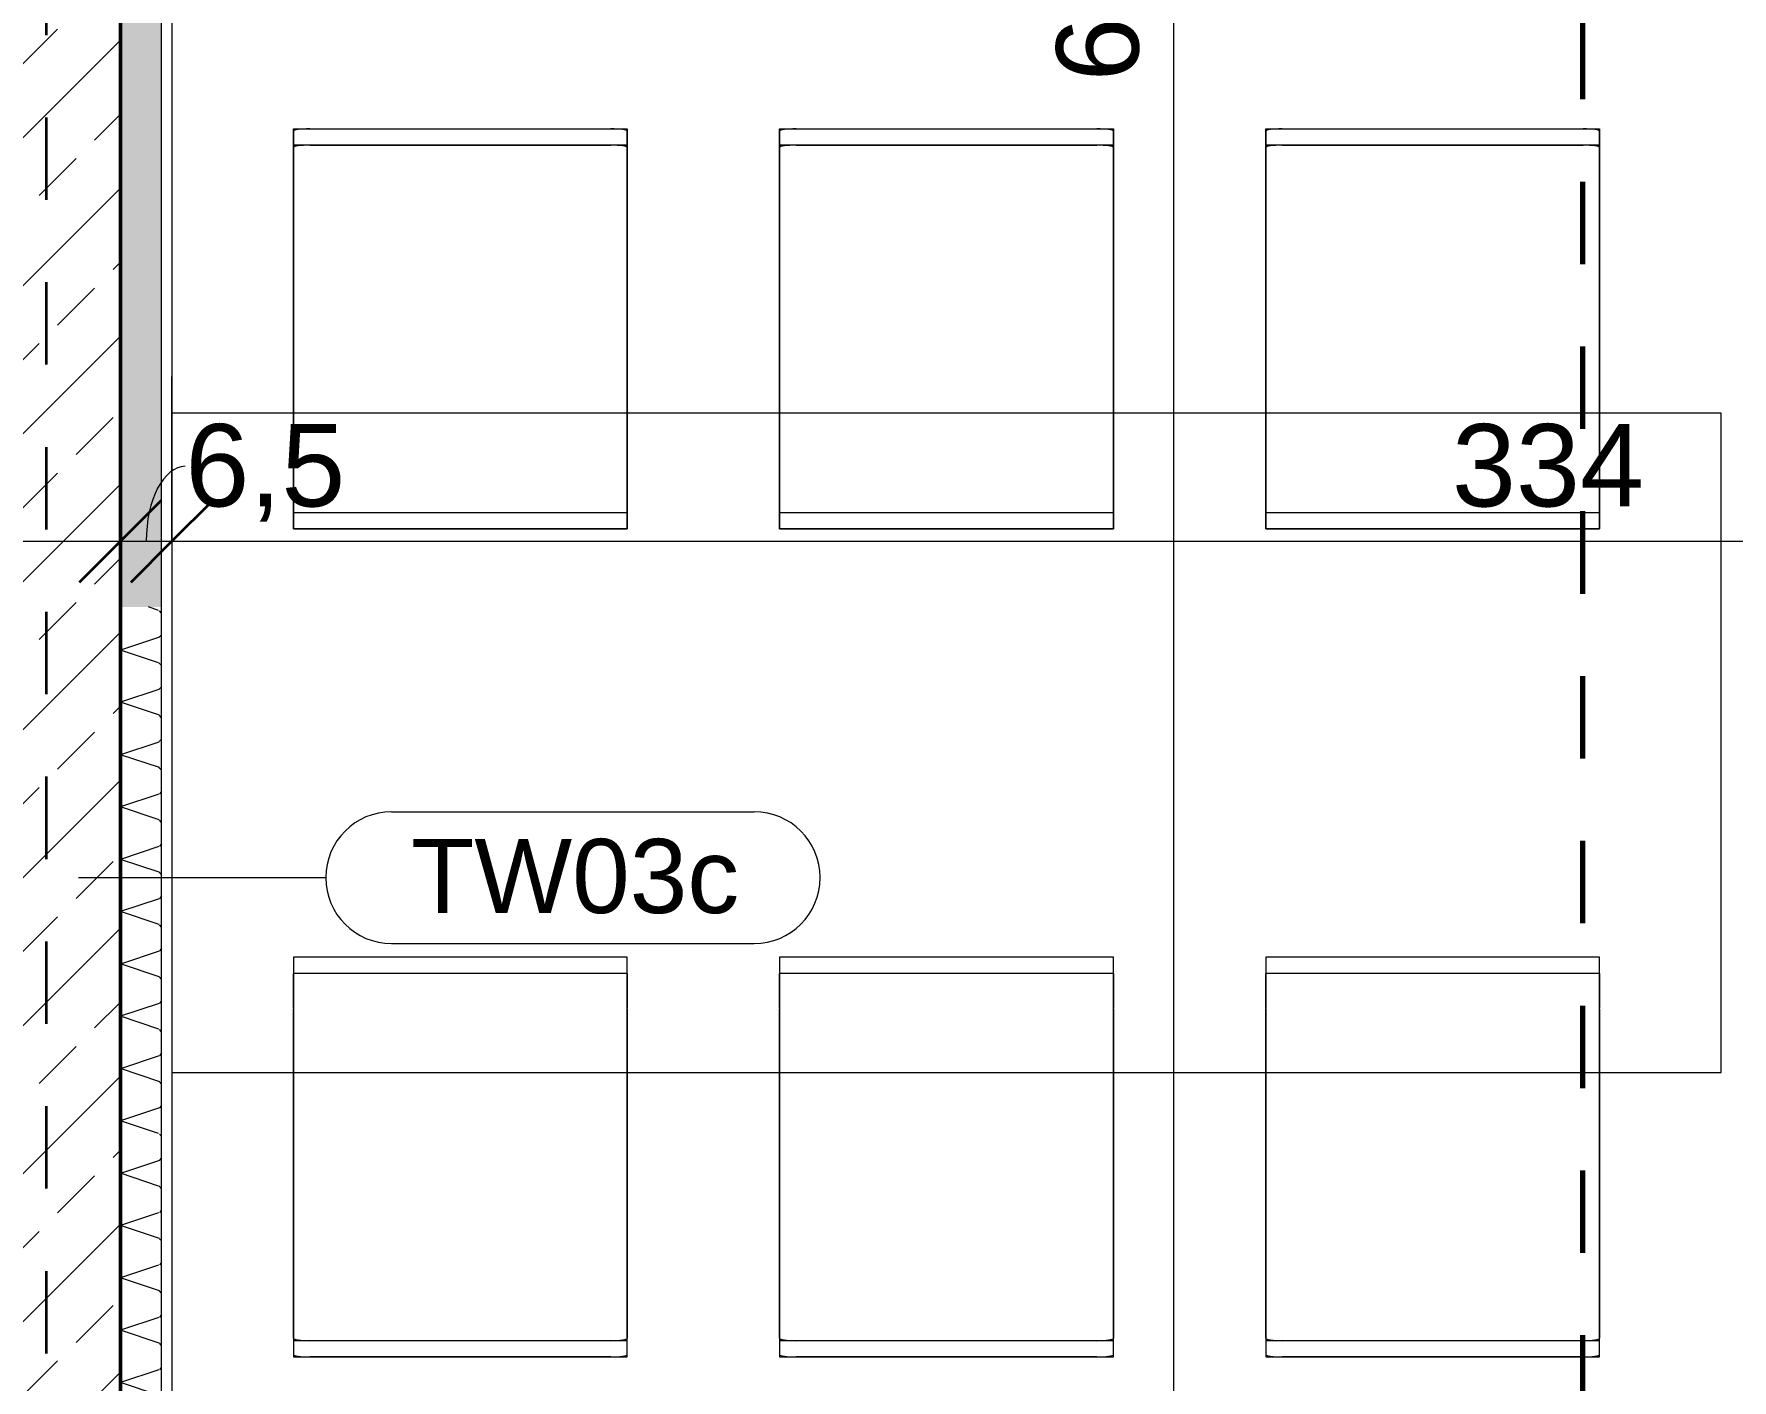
# Model space of a CAD drawing. Header units: metres. Extents: x 3 to 50, y 58.8 to 100.4.
# Drawn here: x 22.153 to 24.214, y 81.697 to 83.331 of the extents above; entities that cross this region are included whole.
import ezdxf

# ---------------------------------------------------------------- set-up
doc = ezdxf.new("R2010")
doc.units = ezdxf.units.M
doc.linetypes.add('Achse', pattern=[0.009, 0.005, -0.002, 0, -0.002])
doc.linetypes.add('Strich Punkt Mittel', pattern=[0.015875, 0.00635, -0.004763, 0, -0.004763])
for name, color, linetype, lineweight in [('A_Bemassung-50_', 4, 'Continuous', 9), ('A_Bemassung_', 4, 'Continuous', 9), ('A_Beschriftung_', 7, 'Continuous', 9), ('A_Moebel', 6, 'Continuous', 13), ('A_Raeume_', 7, 'Continuous', 5), ('A_Raster_', 1, 'Continuous', 9), ('A_Waende', 7, 'Continuous', 13), ('G-ANNO-SYMB_', 111, 'Continuous', 9)]:
    doc.layers.add(name, color=color, linetype=linetype, lineweight=lineweight)
doc.styles.add('Arial_3', font='arial.ttf', dxfattribs={"height": 0.09})
doc.styles.add('Arial_5', font='arial.ttf', dxfattribs={"height": 0.1})
doc.dimstyles.new('WGA-Bemaßung_1', dxfattribs={"dimscale": 0.3048, "dimtxt": 0.102026, "dimasz": 0.328084, "dimexe": 0.246063, "dimexo": 0.0625, "dimgap": 0.04101, "dimtad": 1, "dimdec": 1, "dimlfac": 100, "dimrnd": 0.5, "dimdsep": 46, "dimtxsty": 'Arial_5', "dimblk1": 'OBLIQUE', "dimblk2": 'OBLIQUE', "dimsah": 1, "dimcen": 0.09, "dimdle": 0.246063, "dimazin": 2, "dimtfac": 1, "dimtdec": 4, "dimtix": 1, "dimtmove": 1, "dimatfit": 3, "dimfxl": 0.656168, "dimfxlon": 1, "dimtvp": 1, "dimtolj": 1, "dimtzin": 0, "dimarcsym": 2})
doc.dimstyles.new('WGA-Bemaßung_3', dxfattribs={"dimscale": 0.3048, "dimtxt": 0.102026, "dimasz": 0.328084, "dimexe": 0.246063, "dimexo": 0.0625, "dimgap": 0.04101, "dimtad": 1, "dimdec": 1, "dimlfac": 100, "dimrnd": 0.5, "dimdsep": 46, "dimtxsty": 'Arial_5', "dimblk1": 'OBLIQUE', "dimblk2": 'OBLIQUE', "dimsah": 1, "dimcen": 0.09, "dimdle": 0.246063, "dimazin": 2, "dimtfac": 1, "dimtdec": 4, "dimtix": 1, "dimtmove": 0, "dimatfit": 3, "dimfxl": 0.656168, "dimfxlon": 1, "dimtvp": 1, "dimtolj": 1, "dimtzin": 0, "dimarcsym": 2})

# ---------------------------------------------------------------- blocks, each defined once
blk = doc.blocks.new('Moeb_Esstisch_rechteckig_bear - 188 x 80-V17-263_PP_02OG_BT1')
at = {"layer": 'A_Moebel', "color": 8}
for p, q in [((-1.4191, 0.7452), (-1.4391, 0.7452)), ((-1.4391, 0.7452), (-1.4391, 0.7423)), ((-1.4391, 0.7423), (-1.4391, 0.4)), ((-1.4391, 0.7423), (-1.4391, 0.7225)), ((-1.4391, 0.7423), (-1.4391, 0.6914)), ((-1.0541, 0.7452), (-1.4191, 0.7452)), ((-1.4191, 0.7452), (-1.0541, 0.7452)), ((-1.0341, 0.7452), (-1.0541, 0.7452)), ((-1.0341, 0.7423), (-1.0341, 0.7452)), ((-1.0341, 0.4), (-1.0341, 0.7423)), ((-1.0341, 0.7225), (-1.0341, 0.7423)), ((-1.0341, 0.6914), (-1.0341, 0.7423)), ((-0.8291, 0.7452), (-0.8491, 0.7452)), ((-0.8491, 0.7452), (-0.8491, 0.7423)), ((-0.8491, 0.7423), (-0.8491, 0.4)), ((-0.8491, 0.7423), (-0.8491, 0.7225)), ((-0.8491, 0.7423), (-0.8491, 0.6914)), ((-0.4641, 0.7452), (-0.8291, 0.7452)), ((-0.8291, 0.7452), (-0.4641, 0.7452)), ((-0.4441, 0.7452), (-0.4641, 0.7452)), ((-0.4441, 0.7423), (-0.4441, 0.7452)), ((-0.4441, 0.4), (-0.4441, 0.7423)), ((-0.4441, 0.7225), (-0.4441, 0.7423)), ((-0.4441, 0.6914), (-0.4441, 0.7423)), ((-0.2391, 0.7452), (-0.2591, 0.7452)), ((-0.2591, 0.7452), (-0.2591, 0.7423)), ((-0.2591, 0.7423), (-0.2591, 0.4)), ((-0.2591, 0.7423), (-0.2591, 0.7225)), ((-0.2591, 0.7423), (-0.2591, 0.6914)), ((0.1259, 0.7452), (-0.2391, 0.7452)), ((-0.2391, 0.7452), (0.1259, 0.7452)), ((0.1459, 0.7452), (0.1259, 0.7452)), ((0.1459, 0.7423), (0.1459, 0.7452)), ((0.1459, 0.4), (0.1459, 0.7423)), ((0.1459, 0.7225), (0.1459, 0.7423)), ((0.1459, 0.6914), (0.1459, 0.7423)), ((-1.4391, 0.7255), (-1.4385, 0.7255)), ((-1.4391, 0.6716), (-1.4391, 0.7225)), ((-1.4384, 0.7255), (-1.4365, 0.7255)), ((-1.4364, 0.7255), (-1.4334, 0.7255)), ((-1.4332, 0.7255), (-1.4291, 0.7255)), ((-1.4291, 0.7255), (-1.4243, 0.7255)), ((-1.4242, 0.7255), (-1.4191, 0.7255)), ((-1.4191, 0.7255), (-1.0541, 0.7255)), ((-1.4191, 0.7255), (-1.0541, 0.7255)), ((-1.0541, 0.7255), (-1.0489, 0.7255)), ((-1.0489, 0.7255), (-1.0442, 0.7255)), ((-1.0441, 0.7255), (-1.0401, 0.7255)), ((-1.0399, 0.7255), (-1.037, 0.7255)), ((-1.0367, 0.7255), (-1.035, 0.7255)), ((-1.0347, 0.7255), (-1.0342, 0.7255)), ((-1.0341, 0.7225), (-1.0341, 0.6716)), ((-0.8491, 0.7255), (-0.8485, 0.7255)), ((-0.8491, 0.6716), (-0.8491, 0.7225)), ((-0.8484, 0.7255), (-0.8465, 0.7255)), ((-0.8464, 0.7255), (-0.8434, 0.7255)), ((-0.8432, 0.7255), (-0.8391, 0.7255)), ((-0.8391, 0.7255), (-0.8343, 0.7255)), ((-0.8342, 0.7255), (-0.8291, 0.7255)), ((-0.8291, 0.7255), (-0.4641, 0.7255)), ((-0.8291, 0.7255), (-0.4641, 0.7255)), ((-0.4641, 0.7255), (-0.4589, 0.7255)), ((-0.4589, 0.7255), (-0.4542, 0.7255)), ((-0.4541, 0.7255), (-0.4501, 0.7255)), ((-0.4499, 0.7255), (-0.447, 0.7255)), ((-0.4467, 0.7255), (-0.445, 0.7255)), ((-0.4447, 0.7255), (-0.4442, 0.7255)), ((-0.4441, 0.7225), (-0.4441, 0.6716)), ((-0.2591, 0.7255), (-0.2585, 0.7255)), ((-0.2591, 0.6716), (-0.2591, 0.7225)), ((-0.2584, 0.7255), (-0.2565, 0.7255)), ((-0.2564, 0.7255), (-0.2534, 0.7255)), ((-0.2532, 0.7255), (-0.2491, 0.7255)), ((-0.2491, 0.7255), (-0.2443, 0.7255)), ((-0.2442, 0.7255), (-0.2391, 0.7255)), ((-0.2391, 0.7255), (0.1259, 0.7255)), ((-0.2391, 0.7255), (0.1259, 0.7255)), ((0.1259, 0.7255), (0.1311, 0.7255)), ((0.1311, 0.7255), (0.1358, 0.7255)), ((0.1359, 0.7255), (0.1399, 0.7255)), ((0.1401, 0.7255), (0.143, 0.7255)), ((0.1433, 0.7255), (0.145, 0.7255)), ((0.1453, 0.7255), (0.1458, 0.7255)), ((0.1459, 0.7225), (0.1459, 0.6716)), ((-1.4391, 0.6914), (-1.4391, 0.6868)), ((-1.4391, 0.6868), (-1.4391, 0.6783)), ((-1.0341, 0.6868), (-1.0341, 0.6914)), ((-1.0341, 0.6783), (-1.0341, 0.6868)), ((-0.8491, 0.6914), (-0.8491, 0.6868)), ((-0.8491, 0.6868), (-0.8491, 0.6783)), ((-0.4441, 0.6868), (-0.4441, 0.6914)), ((-0.4441, 0.6783), (-0.4441, 0.6868)), ((-0.2591, 0.6914), (-0.2591, 0.6868)), ((-0.2591, 0.6868), (-0.2591, 0.6783)), ((0.1459, 0.6868), (0.1459, 0.6914)), ((0.1459, 0.6783), (0.1459, 0.6868)), ((-1.4391, 0.6783), (-1.4391, 0.6663)), ((-1.4391, 0.6193), (-1.4391, 0.6716)), ((-1.4391, 0.6663), (-1.4391, 0.6517)), ((-1.0341, 0.6663), (-1.0341, 0.6783)), ((-1.0341, 0.6716), (-1.0341, 0.6193)), ((-1.0341, 0.6517), (-1.0341, 0.6663)), ((-0.8491, 0.6783), (-0.8491, 0.6663)), ((-0.8491, 0.6193), (-0.8491, 0.6716)), ((-0.8491, 0.6663), (-0.8491, 0.6517)), ((-0.4441, 0.6663), (-0.4441, 0.6783)), ((-0.4441, 0.6716), (-0.4441, 0.6193)), ((-0.4441, 0.6517), (-0.4441, 0.6663)), ((-0.2591, 0.6783), (-0.2591, 0.6663)), ((-0.2591, 0.6193), (-0.2591, 0.6716)), ((-0.2591, 0.6663), (-0.2591, 0.6517)), ((0.1459, 0.6663), (0.1459, 0.6783)), ((0.1459, 0.6716), (0.1459, 0.6193)), ((0.1459, 0.6517), (0.1459, 0.6663)), ((-1.4391, 0.6517), (-1.4391, 0.6353)), ((-1.0341, 0.6353), (-1.0341, 0.6517)), ((-0.8491, 0.6517), (-0.8491, 0.6353)), ((-0.4441, 0.6353), (-0.4441, 0.6517)), ((-0.2591, 0.6517), (-0.2591, 0.6353)), ((0.1459, 0.6353), (0.1459, 0.6517)), ((-1.4391, 0.6353), (-1.4391, 0.6181)), ((-1.4391, 0.4), (-1.4391, 0.6193)), ((-1.0341, 0.6181), (-1.0341, 0.6353)), ((-1.0341, 0.6193), (-1.0341, 0.4)), ((-0.8491, 0.6353), (-0.8491, 0.6181)), ((-0.8491, 0.4), (-0.8491, 0.6193)), ((-0.4441, 0.6181), (-0.4441, 0.6353)), ((-0.4441, 0.6193), (-0.4441, 0.4)), ((-0.2591, 0.6353), (-0.2591, 0.6181)), ((-0.2591, 0.4), (-0.2591, 0.6193)), ((0.1459, 0.6181), (0.1459, 0.6353)), ((0.1459, 0.6193), (0.1459, 0.4)), ((-1.4391, 0.6181), (-1.4391, 0.4)), ((-1.0341, 0.4), (-1.0341, 0.6181)), ((-0.8491, 0.6181), (-0.8491, 0.4)), ((-0.4441, 0.4), (-0.4441, 0.6181)), ((-0.2591, 0.6181), (-0.2591, 0.4)), ((0.1459, 0.4), (0.1459, 0.6181)), ((0.2934, 0.4), (-1.5866, 0.4)), ((-1.5866, 0.4), (-1.5866, -0.4)), ((0.2934, 0.4), (-1.5866, 0.4)), ((-1.5866, 0.4), (-1.5866, -0.4)), ((-1.4391, 0.4), (-1.4391, 0.2599)), ((-1.4391, 0.4), (-1.4391, 0.3221)), ((-1.4391, 0.3232), (-1.4391, 0.4)), ((-1.0341, 0.2599), (-1.0341, 0.4)), ((-1.0341, 0.4), (-1.0341, 0.3232)), ((-1.0341, 0.3221), (-1.0341, 0.4)), ((-0.8491, 0.4), (-0.8491, 0.2599)), ((-0.8491, 0.4), (-0.8491, 0.3221)), ((-0.8491, 0.3232), (-0.8491, 0.4)), ((-0.4441, 0.2599), (-0.4441, 0.4)), ((-0.4441, 0.4), (-0.4441, 0.3232)), ((-0.4441, 0.3221), (-0.4441, 0.4)), ((-0.2591, 0.4), (-0.2591, 0.2599)), ((-0.2591, 0.4), (-0.2591, 0.3221)), ((-0.2591, 0.3232), (-0.2591, 0.4)), ((0.1459, 0.2599), (0.1459, 0.4)), ((0.1459, 0.4), (0.1459, 0.3232)), ((0.1459, 0.3221), (0.1459, 0.4)), ((-1.4391, 0.3232), (-1.4391, 0.2599)), ((-1.4391, 0.3117), (-1.4391, 0.3221)), ((-1.4391, 0.3018), (-1.4391, 0.3117)), ((-1.0341, 0.2599), (-1.0341, 0.3232)), ((-1.0341, 0.3221), (-1.0341, 0.3117)), ((-1.0341, 0.3117), (-1.0341, 0.3018)), ((-0.8491, 0.3232), (-0.8491, 0.2599)), ((-0.8491, 0.3117), (-0.8491, 0.3221)), ((-0.8491, 0.3018), (-0.8491, 0.3117)), ((-0.4441, 0.2599), (-0.4441, 0.3232)), ((-0.4441, 0.3221), (-0.4441, 0.3117)), ((-0.4441, 0.3117), (-0.4441, 0.3018)), ((-0.2591, 0.3232), (-0.2591, 0.2599)), ((-0.2591, 0.3117), (-0.2591, 0.3221)), ((-0.2591, 0.3018), (-0.2591, 0.3117)), ((0.1459, 0.2599), (0.1459, 0.3232)), ((0.1459, 0.3221), (0.1459, 0.3117)), ((0.1459, 0.3117), (0.1459, 0.3018)), ((-1.4391, 0.2932), (-1.4391, 0.3018)), ((-1.4391, 0.2863), (-1.4391, 0.2928)), ((-1.0341, 0.3018), (-1.0341, 0.2932)), ((-1.0341, 0.2928), (-1.0341, 0.2863)), ((-0.8491, 0.2932), (-0.8491, 0.3018)), ((-0.8491, 0.2863), (-0.8491, 0.2928)), ((-0.4441, 0.3018), (-0.4441, 0.2932)), ((-0.4441, 0.2928), (-0.4441, 0.2863)), ((-0.2591, 0.2932), (-0.2591, 0.3018)), ((-0.2591, 0.2863), (-0.2591, 0.2928)), ((0.1459, 0.3018), (0.1459, 0.2932)), ((0.1459, 0.2928), (0.1459, 0.2863)), ((-1.4391, 0.2818), (-1.4391, 0.2863)), ((-1.4391, 0.2798), (-1.4391, 0.2818)), ((-1.4391, 0.2798), (-1.4391, 0.2599)), ((-1.4391, 0.2798), (-1.0341, 0.2798)), ((-1.0341, 0.2863), (-1.0341, 0.2818)), ((-1.0341, 0.2818), (-1.0341, 0.2798)), ((-1.0341, 0.2599), (-1.0341, 0.2798)), ((-0.8491, 0.2818), (-0.8491, 0.2863)), ((-0.8491, 0.2798), (-0.8491, 0.2818)), ((-0.8491, 0.2798), (-0.8491, 0.2599)), ((-0.8491, 0.2798), (-0.4441, 0.2798)), ((-0.4441, 0.2863), (-0.4441, 0.2818)), ((-0.4441, 0.2818), (-0.4441, 0.2798)), ((-0.4441, 0.2599), (-0.4441, 0.2798)), ((-0.2591, 0.2818), (-0.2591, 0.2863)), ((-0.2591, 0.2798), (-0.2591, 0.2818)), ((-0.2591, 0.2798), (-0.2591, 0.2599)), ((-0.2591, 0.2798), (0.1459, 0.2798)), ((0.1459, 0.2863), (0.1459, 0.2818)), ((0.1459, 0.2818), (0.1459, 0.2798)), ((0.1459, 0.2599), (0.1459, 0.2798)), ((-1.4391, 0.2599), (-1.0341, 0.2599)), ((-1.4391, 0.2599), (-1.0341, 0.2599)), ((-0.8491, 0.2599), (-0.4441, 0.2599)), ((-0.8491, 0.2599), (-0.4441, 0.2599)), ((-0.2591, 0.2599), (0.1459, 0.2599)), ((-0.2591, 0.2599), (0.1459, 0.2599)), ((-1.4391, -0.2599), (-1.0341, -0.2599)), ((-1.4391, -0.4), (-1.4391, -0.2599)), ((-1.4391, -0.2599), (-1.4391, -0.3232)), ((-1.4391, -0.2599), (-1.4391, -0.2798)), ((-1.0341, -0.2599), (-1.4391, -0.2599)), ((-1.4391, -0.2599), (-1.0341, -0.2599)), ((-1.4391, -0.4), (-1.4391, -0.2599)), ((-1.4391, -0.2599), (-1.4391, -0.3232)), ((-1.4391, -0.2599), (-1.4391, -0.2798)), ((-1.0341, -0.2599), (-1.4391, -0.2599)), ((-1.0341, -0.2599), (-1.0341, -0.4)), ((-1.0341, -0.2798), (-1.0341, -0.2599)), ((-1.0341, -0.3232), (-1.0341, -0.2599)), ((-1.0341, -0.2599), (-1.0341, -0.4)), ((-1.0341, -0.2798), (-1.0341, -0.2599)), ((-1.0341, -0.3232), (-1.0341, -0.2599)), ((-0.8491, -0.2599), (-0.4441, -0.2599)), ((-0.8491, -0.4), (-0.8491, -0.2599)), ((-0.8491, -0.2599), (-0.8491, -0.3232)), ((-0.8491, -0.2599), (-0.8491, -0.2798)), ((-0.4441, -0.2599), (-0.8491, -0.2599)), ((-0.4441, -0.2599), (-0.4441, -0.4)), ((-0.4441, -0.2798), (-0.4441, -0.2599)), ((-0.4441, -0.3232), (-0.4441, -0.2599)), ((-0.2591, -0.2599), (0.1459, -0.2599)), ((-0.2591, -0.4), (-0.2591, -0.2599)), ((-0.2591, -0.2599), (-0.2591, -0.3232)), ((-0.2591, -0.2599), (-0.2591, -0.2798)), ((0.1459, -0.2599), (-0.2591, -0.2599)), ((-0.2591, -0.2599), (0.1459, -0.2599)), ((-0.2591, -0.4), (-0.2591, -0.2599)), ((-0.2591, -0.2599), (-0.2591, -0.3232)), ((-0.2591, -0.2599), (-0.2591, -0.2798)), ((0.1459, -0.2599), (-0.2591, -0.2599)), ((0.1459, -0.2599), (0.1459, -0.4)), ((0.1459, -0.2798), (0.1459, -0.2599)), ((0.1459, -0.3232), (0.1459, -0.2599)), ((0.1459, -0.2599), (0.1459, -0.4)), ((0.1459, -0.2798), (0.1459, -0.2599)), ((0.1459, -0.3232), (0.1459, -0.2599)), ((-1.4391, -0.2818), (-1.4391, -0.2798)), ((-1.0341, -0.2798), (-1.4391, -0.2798)), ((-1.4391, -0.2818), (-1.4391, -0.2798)), ((-1.0341, -0.2798), (-1.4391, -0.2798)), ((-1.4391, -0.2863), (-1.4391, -0.2818)), ((-1.4391, -0.2863), (-1.4391, -0.2818)), ((-1.4391, -0.2928), (-1.4391, -0.2863)), ((-1.4391, -0.2928), (-1.4391, -0.2863)), ((-1.0341, -0.2798), (-1.0341, -0.2818)), ((-1.0341, -0.2798), (-1.0341, -0.2818)), ((-1.0341, -0.2818), (-1.0341, -0.2863)), ((-1.0341, -0.2818), (-1.0341, -0.2863)), ((-1.0341, -0.2863), (-1.0341, -0.2928)), ((-1.0341, -0.2863), (-1.0341, -0.2928)), ((-0.8491, -0.2818), (-0.8491, -0.2798)), ((-0.4441, -0.2798), (-0.8491, -0.2798)), ((-0.8491, -0.2863), (-0.8491, -0.2818)), ((-0.8491, -0.2928), (-0.8491, -0.2863)), ((-0.4441, -0.2798), (-0.4441, -0.2818)), ((-0.4441, -0.2818), (-0.4441, -0.2863)), ((-0.4441, -0.2863), (-0.4441, -0.2928)), ((-0.2591, -0.2818), (-0.2591, -0.2798)), ((0.1459, -0.2798), (-0.2591, -0.2798)), ((-0.2591, -0.2818), (-0.2591, -0.2798)), ((0.1459, -0.2798), (-0.2591, -0.2798)), ((-0.2591, -0.2863), (-0.2591, -0.2818)), ((-0.2591, -0.2863), (-0.2591, -0.2818)), ((-0.2591, -0.2928), (-0.2591, -0.2863)), ((-0.2591, -0.2928), (-0.2591, -0.2863)), ((0.1459, -0.2798), (0.1459, -0.2818)), ((0.1459, -0.2798), (0.1459, -0.2818)), ((0.1459, -0.2818), (0.1459, -0.2863)), ((0.1459, -0.2818), (0.1459, -0.2863)), ((0.1459, -0.2863), (0.1459, -0.2928)), ((0.1459, -0.2863), (0.1459, -0.2928)), ((-1.4391, -0.3018), (-1.4391, -0.2932)), ((-1.4391, -0.3018), (-1.4391, -0.2932)), ((-1.4391, -0.3117), (-1.4391, -0.3018)), ((-1.4391, -0.3117), (-1.4391, -0.3018)), ((-1.0341, -0.2932), (-1.0341, -0.3018)), ((-1.0341, -0.2932), (-1.0341, -0.3018)), ((-1.0341, -0.3018), (-1.0341, -0.3117)), ((-1.0341, -0.3018), (-1.0341, -0.3117)), ((-0.8491, -0.3018), (-0.8491, -0.2932)), ((-0.8491, -0.3117), (-0.8491, -0.3018)), ((-0.4441, -0.2932), (-0.4441, -0.3018)), ((-0.4441, -0.3018), (-0.4441, -0.3117)), ((-0.2591, -0.3018), (-0.2591, -0.2932)), ((-0.2591, -0.3018), (-0.2591, -0.2932)), ((-0.2591, -0.3117), (-0.2591, -0.3018)), ((-0.2591, -0.3117), (-0.2591, -0.3018)), ((0.1459, -0.2932), (0.1459, -0.3018)), ((0.1459, -0.2932), (0.1459, -0.3018)), ((0.1459, -0.3018), (0.1459, -0.3117)), ((0.1459, -0.3018), (0.1459, -0.3117)), ((-1.4391, -0.3221), (-1.4391, -0.3117)), ((-1.4391, -0.3221), (-1.4391, -0.3117)), ((-1.4391, -0.3221), (-1.4391, -0.4)), ((-1.4391, -0.3221), (-1.4391, -0.4)), ((-1.4391, -0.4), (-1.4391, -0.3232)), ((-1.4391, -0.4), (-1.4391, -0.3232)), ((-1.0341, -0.3117), (-1.0341, -0.3221)), ((-1.0341, -0.3117), (-1.0341, -0.3221)), ((-1.0341, -0.4), (-1.0341, -0.3221)), ((-1.0341, -0.4), (-1.0341, -0.3221)), ((-1.0341, -0.3232), (-1.0341, -0.4)), ((-1.0341, -0.3232), (-1.0341, -0.4)), ((-0.8491, -0.3221), (-0.8491, -0.3117)), ((-0.8491, -0.3221), (-0.8491, -0.4)), ((-0.8491, -0.4), (-0.8491, -0.3232)), ((-0.4441, -0.3117), (-0.4441, -0.3221)), ((-0.4441, -0.4), (-0.4441, -0.3221)), ((-0.4441, -0.3232), (-0.4441, -0.4)), ((-0.2591, -0.3221), (-0.2591, -0.3117)), ((-0.2591, -0.3221), (-0.2591, -0.3117)), ((-0.2591, -0.3221), (-0.2591, -0.4)), ((-0.2591, -0.3221), (-0.2591, -0.4)), ((-0.2591, -0.4), (-0.2591, -0.3232)), ((-0.2591, -0.4), (-0.2591, -0.3232)), ((0.1459, -0.3117), (0.1459, -0.3221)), ((0.1459, -0.3117), (0.1459, -0.3221)), ((0.1459, -0.4), (0.1459, -0.3221)), ((0.1459, -0.4), (0.1459, -0.3221)), ((0.1459, -0.3232), (0.1459, -0.4)), ((0.1459, -0.3232), (0.1459, -0.4)), ((-1.5866, -0.4), (0.2934, -0.4)), ((-1.5866, -0.4), (0.2934, -0.4)), ((-1.4391, -0.7423), (-1.4391, -0.4)), ((-1.4391, -0.6193), (-1.4391, -0.4)), ((-1.4391, -0.4), (-1.4391, -0.6181)), ((-1.4391, -0.7423), (-1.4391, -0.4)), ((-1.4391, -0.6193), (-1.4391, -0.4)), ((-1.4391, -0.4), (-1.4391, -0.6181)), ((-1.0341, -0.4), (-1.0341, -0.7423)), ((-1.0341, -0.6181), (-1.0341, -0.4)), ((-1.0341, -0.4), (-1.0341, -0.6193)), ((-1.0341, -0.4), (-1.0341, -0.7423)), ((-1.0341, -0.6181), (-1.0341, -0.4)), ((-1.0341, -0.4), (-1.0341, -0.6193)), ((-0.8491, -0.7423), (-0.8491, -0.4)), ((-0.8491, -0.6193), (-0.8491, -0.4)), ((-0.8491, -0.4), (-0.8491, -0.6181)), ((-0.4441, -0.4), (-0.4441, -0.7423)), ((-0.4441, -0.6181), (-0.4441, -0.4)), ((-0.4441, -0.4), (-0.4441, -0.6193)), ((-0.2591, -0.7423), (-0.2591, -0.4)), ((-0.2591, -0.6193), (-0.2591, -0.4)), ((-0.2591, -0.4), (-0.2591, -0.6181)), ((-0.2591, -0.7423), (-0.2591, -0.4)), ((-0.2591, -0.6193), (-0.2591, -0.4)), ((-0.2591, -0.4), (-0.2591, -0.6181)), ((0.1459, -0.4), (0.1459, -0.7423)), ((0.1459, -0.6181), (0.1459, -0.4)), ((0.1459, -0.4), (0.1459, -0.6193)), ((0.1459, -0.4), (0.1459, -0.7423)), ((0.1459, -0.6181), (0.1459, -0.4)), ((0.1459, -0.4), (0.1459, -0.6193)), ((-1.4391, -0.6181), (-1.4391, -0.6914)), ((-1.4391, -0.6181), (-1.4391, -0.6914)), ((-1.0341, -0.6914), (-1.0341, -0.6181)), ((-1.0341, -0.6914), (-1.0341, -0.6181)), ((-0.8491, -0.6181), (-0.8491, -0.6353)), ((-0.4441, -0.6353), (-0.4441, -0.6181)), ((-0.2591, -0.6181), (-0.2591, -0.6914)), ((-0.2591, -0.6181), (-0.2591, -0.6914)), ((0.1459, -0.6914), (0.1459, -0.6181)), ((0.1459, -0.6914), (0.1459, -0.6181)), ((-1.4391, -0.6716), (-1.4391, -0.6193)), ((-1.4391, -0.6716), (-1.4391, -0.6193)), ((-1.0341, -0.6193), (-1.0341, -0.6716)), ((-1.0341, -0.6193), (-1.0341, -0.6716)), ((-0.8491, -0.6716), (-0.8491, -0.6193)), ((-0.8491, -0.6353), (-0.8491, -0.6517)), ((-0.4441, -0.6193), (-0.4441, -0.6716)), ((-0.4441, -0.6517), (-0.4441, -0.6353)), ((-0.2591, -0.6716), (-0.2591, -0.6193)), ((-0.2591, -0.6716), (-0.2591, -0.6193)), ((0.1459, -0.6193), (0.1459, -0.6716)), ((0.1459, -0.6193), (0.1459, -0.6716)), ((-0.8491, -0.6517), (-0.8491, -0.6663)), ((-0.4441, -0.6663), (-0.4441, -0.6517)), ((-1.4391, -0.7225), (-1.4391, -0.6716)), ((-1.4391, -0.7225), (-1.4391, -0.6716)), ((-1.0341, -0.6716), (-1.0341, -0.7225)), ((-1.0341, -0.6716), (-1.0341, -0.7225)), ((-0.8491, -0.6663), (-0.8491, -0.6783)), ((-0.8491, -0.7225), (-0.8491, -0.6716)), ((-0.8491, -0.6783), (-0.8491, -0.6868)), ((-0.4441, -0.6783), (-0.4441, -0.6663)), ((-0.4441, -0.6716), (-0.4441, -0.7225)), ((-0.4441, -0.6868), (-0.4441, -0.6783)), ((-0.2591, -0.7225), (-0.2591, -0.6716)), ((-0.2591, -0.7225), (-0.2591, -0.6716)), ((0.1459, -0.6716), (0.1459, -0.7225)), ((0.1459, -0.6716), (0.1459, -0.7225)), ((-1.4391, -0.6914), (-1.4391, -0.7423)), ((-1.4391, -0.6914), (-1.4391, -0.7423)), ((-1.0341, -0.7423), (-1.0341, -0.6914)), ((-1.0341, -0.7423), (-1.0341, -0.6914)), ((-0.8491, -0.6868), (-0.8491, -0.6914)), ((-0.8491, -0.6914), (-0.8491, -0.7423)), ((-0.4441, -0.6914), (-0.4441, -0.6868)), ((-0.4441, -0.7423), (-0.4441, -0.6914)), ((-0.2591, -0.6914), (-0.2591, -0.7423)), ((-0.2591, -0.6914), (-0.2591, -0.7423)), ((0.1459, -0.7423), (0.1459, -0.6914)), ((0.1459, -0.7423), (0.1459, -0.6914)), ((-1.4391, -0.7225), (-1.4391, -0.7423)), ((-1.4391, -0.7225), (-1.4391, -0.7423)), ((-1.4391, -0.7255), (-1.4385, -0.7255)), ((-1.4391, -0.7255), (-1.4385, -0.7255)), ((-1.4384, -0.7255), (-1.4365, -0.7255)), ((-1.4384, -0.7255), (-1.4365, -0.7255)), ((-1.4364, -0.7255), (-1.4334, -0.7255)), ((-1.4364, -0.7255), (-1.4334, -0.7255)), ((-1.4332, -0.7255), (-1.4291, -0.7255)), ((-1.4332, -0.7255), (-1.4291, -0.7255)), ((-1.4291, -0.7255), (-1.4243, -0.7255)), ((-1.4291, -0.7255), (-1.4243, -0.7255)), ((-1.4242, -0.7255), (-1.4191, -0.7255)), ((-1.4242, -0.7255), (-1.4191, -0.7255)), ((-1.4191, -0.7255), (-1.0541, -0.7255)), ((-1.0541, -0.7255), (-1.4191, -0.7255)), ((-1.4191, -0.7255), (-1.0541, -0.7255)), ((-1.0541, -0.7255), (-1.4191, -0.7255)), ((-1.0541, -0.7255), (-1.0489, -0.7255)), ((-1.0541, -0.7255), (-1.0489, -0.7255)), ((-1.0489, -0.7255), (-1.0442, -0.7255)), ((-1.0489, -0.7255), (-1.0442, -0.7255)), ((-1.0441, -0.7255), (-1.0401, -0.7255)), ((-1.0441, -0.7255), (-1.0401, -0.7255)), ((-1.0399, -0.7255), (-1.037, -0.7255)), ((-1.0399, -0.7255), (-1.037, -0.7255)), ((-1.0367, -0.7255), (-1.035, -0.7255)), ((-1.0367, -0.7255), (-1.035, -0.7255)), ((-1.0347, -0.7255), (-1.0342, -0.7255)), ((-1.0347, -0.7255), (-1.0342, -0.7255)), ((-1.0341, -0.7423), (-1.0341, -0.7225)), ((-1.0341, -0.7423), (-1.0341, -0.7225)), ((-0.8491, -0.7225), (-0.8491, -0.7423)), ((-0.8491, -0.7255), (-0.8485, -0.7255)), ((-0.8484, -0.7255), (-0.8465, -0.7255)), ((-0.8464, -0.7255), (-0.8434, -0.7255)), ((-0.8432, -0.7255), (-0.8391, -0.7255)), ((-0.8391, -0.7255), (-0.8343, -0.7255)), ((-0.8342, -0.7255), (-0.8291, -0.7255)), ((-0.8291, -0.7255), (-0.4641, -0.7255)), ((-0.4641, -0.7255), (-0.8291, -0.7255)), ((-0.4641, -0.7255), (-0.4589, -0.7255)), ((-0.4589, -0.7255), (-0.4542, -0.7255)), ((-0.4541, -0.7255), (-0.4501, -0.7255)), ((-0.4499, -0.7255), (-0.447, -0.7255)), ((-0.4467, -0.7255), (-0.445, -0.7255)), ((-0.4447, -0.7255), (-0.4442, -0.7255)), ((-0.4441, -0.7423), (-0.4441, -0.7225)), ((-0.2591, -0.7225), (-0.2591, -0.7423)), ((-0.2591, -0.7225), (-0.2591, -0.7423)), ((-0.2591, -0.7255), (-0.2585, -0.7255)), ((-0.2591, -0.7255), (-0.2585, -0.7255)), ((-0.2584, -0.7255), (-0.2565, -0.7255)), ((-0.2584, -0.7255), (-0.2565, -0.7255)), ((-0.2564, -0.7255), (-0.2534, -0.7255)), ((-0.2564, -0.7255), (-0.2534, -0.7255)), ((-0.2532, -0.7255), (-0.2491, -0.7255)), ((-0.2532, -0.7255), (-0.2491, -0.7255)), ((-0.2491, -0.7255), (-0.2443, -0.7255)), ((-0.2491, -0.7255), (-0.2443, -0.7255)), ((-0.2442, -0.7255), (-0.2391, -0.7255)), ((-0.2442, -0.7255), (-0.2391, -0.7255)), ((-0.2391, -0.7255), (0.1259, -0.7255)), ((0.1259, -0.7255), (-0.2391, -0.7255)), ((-0.2391, -0.7255), (0.1259, -0.7255)), ((0.1259, -0.7255), (-0.2391, -0.7255)), ((0.1259, -0.7255), (0.1311, -0.7255)), ((0.1259, -0.7255), (0.1311, -0.7255)), ((0.1311, -0.7255), (0.1358, -0.7255)), ((0.1311, -0.7255), (0.1358, -0.7255)), ((0.1359, -0.7255), (0.1399, -0.7255)), ((0.1359, -0.7255), (0.1399, -0.7255)), ((0.1401, -0.7255), (0.143, -0.7255)), ((0.1401, -0.7255), (0.143, -0.7255)), ((0.1433, -0.7255), (0.145, -0.7255)), ((0.1433, -0.7255), (0.145, -0.7255)), ((0.1453, -0.7255), (0.1458, -0.7255)), ((0.1453, -0.7255), (0.1458, -0.7255)), ((0.1459, -0.7423), (0.1459, -0.7225)), ((0.1459, -0.7423), (0.1459, -0.7225)), ((-1.4391, -0.7452), (-1.4391, -0.7423)), ((-1.4391, -0.7452), (-1.4391, -0.7423)), ((-1.4191, -0.7452), (-1.4391, -0.7452)), ((-1.4191, -0.7452), (-1.4391, -0.7452)), ((-1.0541, -0.7452), (-1.4191, -0.7452)), ((-1.0541, -0.7452), (-1.4191, -0.7452)), ((-1.0541, -0.7452), (-1.4191, -0.7452)), ((-1.0541, -0.7452), (-1.4191, -0.7452)), ((-1.0341, -0.7452), (-1.0541, -0.7452)), ((-1.0341, -0.7452), (-1.0541, -0.7452)), ((-1.0341, -0.7423), (-1.0341, -0.7452)), ((-1.0341, -0.7423), (-1.0341, -0.7452)), ((-0.8491, -0.7452), (-0.8491, -0.7423)), ((-0.8291, -0.7452), (-0.8491, -0.7452)), ((-0.4641, -0.7452), (-0.8291, -0.7452)), ((-0.4641, -0.7452), (-0.8291, -0.7452)), ((-0.4441, -0.7452), (-0.4641, -0.7452)), ((-0.4441, -0.7423), (-0.4441, -0.7452)), ((-0.2591, -0.7452), (-0.2591, -0.7423)), ((-0.2591, -0.7452), (-0.2591, -0.7423)), ((-0.2391, -0.7452), (-0.2591, -0.7452)), ((-0.2391, -0.7452), (-0.2591, -0.7452)), ((0.1259, -0.7452), (-0.2391, -0.7452)), ((0.1259, -0.7452), (-0.2391, -0.7452)), ((0.1259, -0.7452), (-0.2391, -0.7452)), ((0.1259, -0.7452), (-0.2391, -0.7452)), ((0.1459, -0.7452), (0.1259, -0.7452)), ((0.1459, -0.7452), (0.1259, -0.7452)), ((0.1459, -0.7423), (0.1459, -0.7452)), ((0.1459, -0.7423), (0.1459, -0.7452))]:
    blk.add_line(p, q, dxfattribs=at)
for centre, major_axis, start_param, end_param in [((-1.4191, 0.7423), (0.02, 0), 1.570796, 3.141593), ((-1.0541, 0.7423), (-0.02, 0), 3.141593, 4.712389), ((-0.8291, 0.7423), (-0.02, 0), 4.712389, 6.283185), ((-0.4641, 0.7423), (-0.02, 0), 3.141593, 4.712389), ((-0.2391, 0.7423), (-0.02, 0), 4.712389, 6.283185), ((0.1259, 0.7423), (-0.02, 0), 3.141593, 4.712389), ((-1.4191, 0.7225), (-0.02, 0), 4.712389, 6.283185), ((-1.0541, 0.7225), (0.02, 0), 0, 1.570796), ((-0.8291, 0.7225), (-0.02, 0), 4.712389, 6.283185), ((-0.4641, 0.7225), (-0.02, 0), 3.141593, 4.712389), ((-0.2391, 0.7225), (-0.02, 0), 4.712389, 6.283185), ((0.1259, 0.7225), (0.02, 0), 0, 1.570796), ((-1.4191, -0.7225), (0.02, 0), 3.141593, 4.712389), ((-1.4191, -0.7225), (0.02, 0), 3.141593, 4.712389), ((-1.0541, -0.7225), (0.02, 0), 4.712389, 6.283185), ((-1.0541, -0.7225), (0.02, 0), 4.712389, 6.283185), ((-0.8291, -0.7225), (0.02, 0), 3.141593, 4.712389), ((-0.4641, -0.7225), (0.02, 0), 4.712389, 6.283185), ((-0.2391, -0.7225), (0.02, 0), 3.141593, 4.712389), ((-0.2391, -0.7225), (0.02, 0), 3.141593, 4.712389), ((0.1259, -0.7225), (0.02, 0), 4.712389, 6.283185), ((0.1259, -0.7225), (0.02, 0), 4.712389, 6.283185), ((-1.4191, -0.7423), (0.02, 0), 3.141593, 4.712389), ((-1.4191, -0.7423), (0.02, 0), 3.141593, 4.712389), ((-1.0541, -0.7423), (0.02, 0), 4.712389, 6.283185), ((-1.0541, -0.7423), (0.02, 0), 4.712389, 6.283185), ((-0.8291, -0.7423), (0.02, 0), 3.141593, 4.712389), ((-0.4641, -0.7423), (0.02, 0), 4.712389, 6.283185), ((-0.2391, -0.7423), (0.02, 0), 3.141593, 4.712389), ((-0.2391, -0.7423), (0.02, 0), 3.141593, 4.712389), ((0.1259, -0.7423), (0.02, 0), 4.712389, 6.283185), ((0.1259, -0.7423), (0.02, 0), 4.712389, 6.283185)]:
    blk.add_ellipse(centre, major_axis=major_axis, ratio=0.147809, start_param=start_param, end_param=end_param, dxfattribs=at)
blk = doc.blocks.new('BS_Wand_Lollipop - rechts_oben-2026913-263_PP_02OG_BT1')
at = {"layer": 'A_Beschriftung_'}
for p, q in [((0.0046, 0.0016), (0.0134, 0.0016)), ((-0.003, 0), (0.003, 0)), ((0.0046, -0.0016), (0.0134, -0.0016))]:
    blk.add_line(p, q, dxfattribs=at)
for centre, start, end in [((0.0046, 0), 90, 270), ((0.0134, 0), 270, 90)]:
    blk.add_arc(centre, 0.0016, start, end, dxfattribs=at)
blk = doc.blocks.new('DIMBLOCK512-263_PP_02OG_BT1')
at = {"layer": 'A_Bemassung-50_', "transparency": 16777216}
for p, q in [((22.2577, 82.7152), (22.2577, 82.9152)), ((20.1077, 82.7152), (20.1077, 82.7902)), ((20.1077, 82.7152), (22.2577, 82.7152)), ((20.1077, 82.7152), (20.1077, 82.5152)), ((22.2577, 82.7152), (22.2577, 82.6402))]:
    blk.add_line(p, q, dxfattribs=at)
at = {"layer": 'A_Bemassung-50_', "lineweight": 35, "transparency": 16777216}
for p, q in [((20.1077, 82.7152), (20.1577, 82.7652)), ((22.2577, 82.7152), (22.3077, 82.7652)), ((20.1077, 82.7152), (20.0577, 82.6652)), ((22.2577, 82.7152), (22.2077, 82.6652))]:
    blk.add_line(p, q, dxfattribs=at)
at = {"layer": 'A_Bemassung-50_', "color": 0, "transparency": 16777216, "insert": (21.0673, 82.8575), "char_height": 0.1, "width": 0.276883, "attachment_point": 1, "line_spacing_factor": 0.941778, "style": 'Arial_5'}
blk.add_mtext('215', dxfattribs=at)
blk = doc.blocks.new('_Oblique')
at = {"color": 0, "linetype": 'ByBlock', "lineweight": -2}
blk.add_line((-0.5, -0.5), (0.5, 0.5), dxfattribs=at)
blk = doc.blocks.new('DIMBLOCK513-263_PP_02OG_BT1')
at = {"layer": 'A_Bemassung-50_', "transparency": 16777216}
for p, q in [((22.2577, 82.7152), (22.2577, 82.9152)), ((22.3202, 82.7152), (22.3202, 82.9152)), ((22.2577, 82.7152), (22.3202, 82.7152)), ((22.2577, 82.7152), (22.2577, 82.6402)), ((22.3202, 82.7152), (22.3202, 82.6402))]:
    blk.add_line(p, q, dxfattribs=at)
at = {"layer": 'A_Bemassung-50_', "lineweight": 35, "transparency": 16777216}
for p, q in [((22.2577, 82.7152), (22.3077, 82.7652)), ((22.3202, 82.7152), (22.3702, 82.7652)), ((22.2577, 82.7152), (22.2077, 82.6652)), ((22.3202, 82.7152), (22.2702, 82.6652))]:
    blk.add_line(p, q, dxfattribs=at)
at = {"layer": 'A_Bemassung-50_', "transparency": 16777216}
blk.add_ellipse((22.3364, 82.7152), major_axis=(0, 0.091), ratio=0.521446, start_param=0, end_param=1.570796, dxfattribs=at)
at = {"layer": 'A_Bemassung-50_', "color": 0, "transparency": 16777216, "insert": (22.3364, 82.8575), "char_height": 0.1, "width": 0.231677, "attachment_point": 1, "line_spacing_factor": 0.941778, "style": 'Arial_5'}
blk.add_mtext('6,5', dxfattribs=at)
blk = doc.blocks.new('DIMBLOCK514-263_PP_02OG_BT1')
at = {"layer": 'A_Bemassung-50_', "transparency": 16777216}
for p, q in [((22.3202, 82.7152), (22.3202, 82.9152)), ((25.6577, 82.7152), (25.6577, 82.7902)), ((22.3202, 82.7152), (25.6577, 82.7152)), ((22.3202, 82.7152), (22.3202, 82.6402)), ((25.6577, 82.7152), (25.6577, 82.5152))]:
    blk.add_line(p, q, dxfattribs=at)
at = {"layer": 'A_Bemassung-50_', "lineweight": 35, "transparency": 16777216}
for p, q in [((22.3202, 82.7152), (22.3702, 82.7652)), ((25.6577, 82.7152), (25.7077, 82.7652)), ((22.3202, 82.7152), (22.2702, 82.6652)), ((25.6577, 82.7152), (25.6077, 82.6652))]:
    blk.add_line(p, q, dxfattribs=at)
at = {"layer": 'A_Bemassung-50_', "color": 0, "transparency": 16777216, "insert": (23.8736, 82.8575), "char_height": 0.1, "width": 0.276883, "attachment_point": 1, "line_spacing_factor": 0.941778, "style": 'Arial_5'}
blk.add_mtext('334', dxfattribs=at)
blk = doc.blocks.new('DIMBLOCK634-263_PP_02OG_BT1')
at = {"layer": 'A_Bemassung-50_', "transparency": 16777216}
for p, q in [((23.5357, 86.533), (23.5357, 80.4355)), ((23.5357, 86.458), (23.4607, 86.458)), ((23.5357, 86.458), (23.7357, 86.458)), ((23.5357, 80.4355), (23.4607, 80.4355)), ((23.5357, 80.4355), (23.7357, 80.4355))]:
    blk.add_line(p, q, dxfattribs=at)
at = {"layer": 'A_Bemassung-50_', "lineweight": 35, "transparency": 16777216}
for p, q in [((23.5357, 86.458), (23.4857, 86.508)), ((23.5357, 86.458), (23.5857, 86.408)), ((23.5357, 80.4355), (23.4857, 80.4855)), ((23.5357, 80.4355), (23.5857, 80.3855))]:
    blk.add_line(p, q, dxfattribs=at)
at = {"layer": 'A_Bemassung-50_', "color": 0, "transparency": 16777216, "insert": (23.3934, 83.2733), "char_height": 0.1, "width": 0.416266, "attachment_point": 1, "rotation": 90, "line_spacing_factor": 0.941778, "style": 'Arial_5'}
blk.add_mtext('602,5', dxfattribs=at)

msp = doc.modelspace()

# ---------------------------------------------------------------- hatches: boundary and pattern name
at = {"layer": 'A_Waende', "lineweight": 5}
h = msp.add_hatch(dxfattribs=at)
h.set_pattern_fill('FP_4', color=250, style=0, pattern_type=2)
h.set_pattern_definition([(45, (0, 0), (-0.08980256, 0.08980256), []), (45, (0.0898, 0), (-0.08980256, 0.08980256), [0.0635, -0.03175])])
h.paths.add_polyline_path([(22.2577, 80.3355), (22.2577, 87.658), (22.0777, 87.658), (22.0777, 80.3355)])
h = msp.add_hatch(dxfattribs=at)
h.set_pattern_fill('FP_72', color=250, angle=315, style=0, pattern_type=2)
h.set_pattern_definition([(135, (22.31983, 84.54664), (-0.254, 0.1270034), [0.02245, -0.15715]), (135, (22.20881, 84.59401), (-0.254, 0.1270034), [0.02245, -0.15715]), (135, (22.31983, 84.61028), (-0.254, 0.1270034), [0.02245, -0.15715]), (135, (22.20881, 84.65765), (-0.254, 0.1270034), [0.02245, -0.15715]), (161.565, (22.30427, 84.562193), (-0.50799766, 0.1270007), [0.0502, -0.35141]), (161.565, (22.256893, 84.578456), (-0.50799766, 0.1270007), [0.0502, -0.35141]), (161.565, (22.30427, 84.625832), (-0.50799766, 0.1270007), [0.0502, -0.35141]), (161.565, (22.256893, 84.642096), (-0.50799766, 0.1270007), [0.0502, -0.35141]), (225, (22.20881, 84.5629), (0.254, 0.1270034), [0.02245, -0.15715]), (225, (22.31983, 84.61028), (0.254, 0.1270034), [0.02245, -0.15715]), (225, (22.20881, 84.62654), (0.254, 0.1270034), [0.02245, -0.15715]), (225, (22.31983, 84.67392), (0.254, 0.1270034), [0.02245, -0.15715]), (198.435, (22.256893, 84.578456), (0.50799766, 0.1270007), [0.0502, -0.35141]), (198.435, (22.30427, 84.59472), (0.50799766, 0.1270007), [0.0502, -0.35141]), (198.435, (22.256893, 84.642096), (0.50799766, 0.1270007), [0.0502, -0.35141]), (198.435, (22.30427, 84.65836), (0.50799766, 0.1270007), [0.0502, -0.35141])])
h.paths.add_polyline_path([(22.2577, 82.6355), (22.3077, 82.6355), (22.3077, 86.458), (22.2577, 86.458), (22.2577, 82.8616)])
h = msp.add_hatch(dxfattribs=at)
h.set_pattern_fill('FP_95', color=250, angle=315, style=0, pattern_type=2)
h.set_pattern_definition([(135, (22.31983, 81.53578), (-0.254, 0.1270034), [0.02245, -0.15715]), (135, (22.20881, 81.58315), (-0.254, 0.1270034), [0.02245, -0.15715]), (135, (22.32053, 81.59871), (-0.254, 0.1270034), [0.02245, -0.15715]), (135, (22.20881, 81.64679), (-0.254, 0.1270034), [0.02245, -0.15715]), (161.565, (22.30427, 81.551332), (-0.5079977, 0.1270007), [0.0502, -0.35141]), (161.565, (22.256893, 81.567596), (-0.5079977, 0.1270007), [0.0502, -0.35141]), (161.565, (22.30427, 81.61497), (-0.5079977, 0.1270007), [0.0502, -0.35141]), (161.565, (22.256186, 81.63053), (-0.5079977, 0.1270007), [0.0502, -0.35141]), (225, (22.20952, 81.55133), (0.254, 0.1270034), [0.02245, -0.15715]), (225, (22.32053, 81.59871), (0.254, 0.1270034), [0.02245, -0.15715]), (225, (22.20952, 81.61497), (0.254, 0.1270034), [0.02245, -0.15715]), (225, (22.32053, 81.66235), (0.254, 0.1270034), [0.02245, -0.15715]), (198.435, (22.256893, 81.567596), (0.5079977, 0.1270007), [0.0502, -0.35141]), (198.435, (22.30427, 81.582445), (0.5079977, 0.1270007), [0.0502, -0.35141]), (198.435, (22.256186, 81.63053), (0.5079977, 0.1270007), [0.0502, -0.35141]), (198.435, (22.30427, 81.646084), (0.5079977, 0.1270007), [0.0502, -0.35141])])
h.paths.add_polyline_path([(22.3077, 80.4105), (22.3077, 82.6355), (22.2577, 82.6355), (22.2577, 80.4105), (22.2813, 80.4105)])

# ---------------------------------------------------------------- linework, layer by layer
at = {"layer": 'A_Raeume_', "flags": 128}
msp.add_lwpolyline([(25.6577, 86.458), (22.3202, 86.458), (22.3202, 82.6355), (22.3202, 80.4355), (25.6577, 80.4355), (25.6577, 82.5805), (25.6577, 82.7183), (25.6577, 83.6337), (25.6577, 83.7867), (25.6577, 84.293)], close=True, dxfattribs=at)
at = {"layer": 'A_Raster_', "linetype": 'Strich Punkt Mittel', "lineweight": 35}
msp.add_line((22.1677, 94.2296), (22.1677, 59.9489), dxfattribs=at)
at = {"layer": 'A_Waende', "lineweight": 50}
msp.add_line((22.2577, 86.458), (22.2577, 80.3355), dxfattribs=at)
at = {"layer": 'A_Waende', "color": 10}
for p, q in [((22.3077, 80.4105), (22.3077, 86.458)), ((22.3202, 86.458), (22.3202, 80.4355))]:
    msp.add_line(p, q, dxfattribs=at)
at = {"layer": 'G-ANNO-SYMB_', "linetype": 'Achse', "lineweight": 70}
msp.add_line((24.0321, 91.5516), (24.0321, 68.006), dxfattribs=at)

# ---------------------------------------------------------------- block references
at = {"layer": 'A_Beschriftung_', "xscale": 49.99999999999998, "yscale": 49.99999999999998, "zscale": 49.99999999999998}
msp.add_blockref('BS_Wand_Lollipop - rechts_oben-2026913-263_PP_02OG_BT1', (22.3568, 82.307), dxfattribs=at)
at = {"layer": 'A_Moebel', "color": 8, "rotation": 180}
msp.add_blockref('Moeb_Esstisch_rechteckig_bear - 188 x 80-V17-263_PP_02OG_BT1', (22.6136, 82.4705), dxfattribs=at)

# ---------------------------------------------------------------- texts
at = {"layer": 'A_Beschriftung_', "insert": (22.6104, 82.354), "char_height": 0.09, "width": 0.489029, "attachment_point": 1, "style": 'Arial_3'}
msp.add_mtext('TW03c', dxfattribs=at)

# ---------------------------------------------------------------- dimensions: what is measured, and where the dimension line sits
at = {"layer": 'A_Bemassung_'}
dim = msp.add_linear_dim(base=(23.5356822876, 80.4354984321), p1=(23.7356822876, 86.4579984321), p2=(23.7356822876, 80.4354984321), angle=90, dimstyle='WGA-Bemaßung_3', override={"dimpost": '<>', "dimfxl": 6.0225}, dxfattribs=at)
dim.commit()
dim.dimension.update_dxf_attribs({"geometry": 'DIMBLOCK634-263_PP_02OG_BT1', "text_midpoint": (23.4721249886, 83.4467484321)})
for base, p1, p2, override, picture, middle in [((22.2577, 82.7152), (20.1077, 82.5152), (22.2577, 82.9152), {"dimpost": '<>', "dimfxl": 2.186893}, 'DIMBLOCK512-263_PP_02OG_BT1', (21.1827, 82.7788)), ((25.6576682485, 82.7152125085), (22.3201682485, 82.9152125085), (25.6576682485, 82.5152125085), {"dimpost": '<>', "dimfxl": 3.361385}, 'DIMBLOCK514-263_PP_02OG_BT1', (23.9889182485, 82.778803914))]:
    dim = msp.add_linear_dim(base=base, p1=p1, p2=p2, dimstyle='WGA-Bemaßung_3', override=override, dxfattribs=at)
    dim.commit()
    dim.dimension.update_dxf_attribs({"geometry": picture, "text_midpoint": middle})
dim = msp.add_linear_dim(base=(22.3201682485, 82.7152125085), p1=(22.2576682485, 82.9152125085), p2=(22.3201682485, 82.9152125085), dimstyle='WGA-Bemaßung_1', override={"dimpost": '<>', "dimfxl": 0.0625}, dxfattribs=at)
dim.commit()
dim.dimension.update_dxf_attribs({"geometry": 'DIMBLOCK513-263_PP_02OG_BT1', "text_midpoint": (22.452198856, 82.7908688089), "dimtype": 160})

doc.saveas('drawing.dxf')
